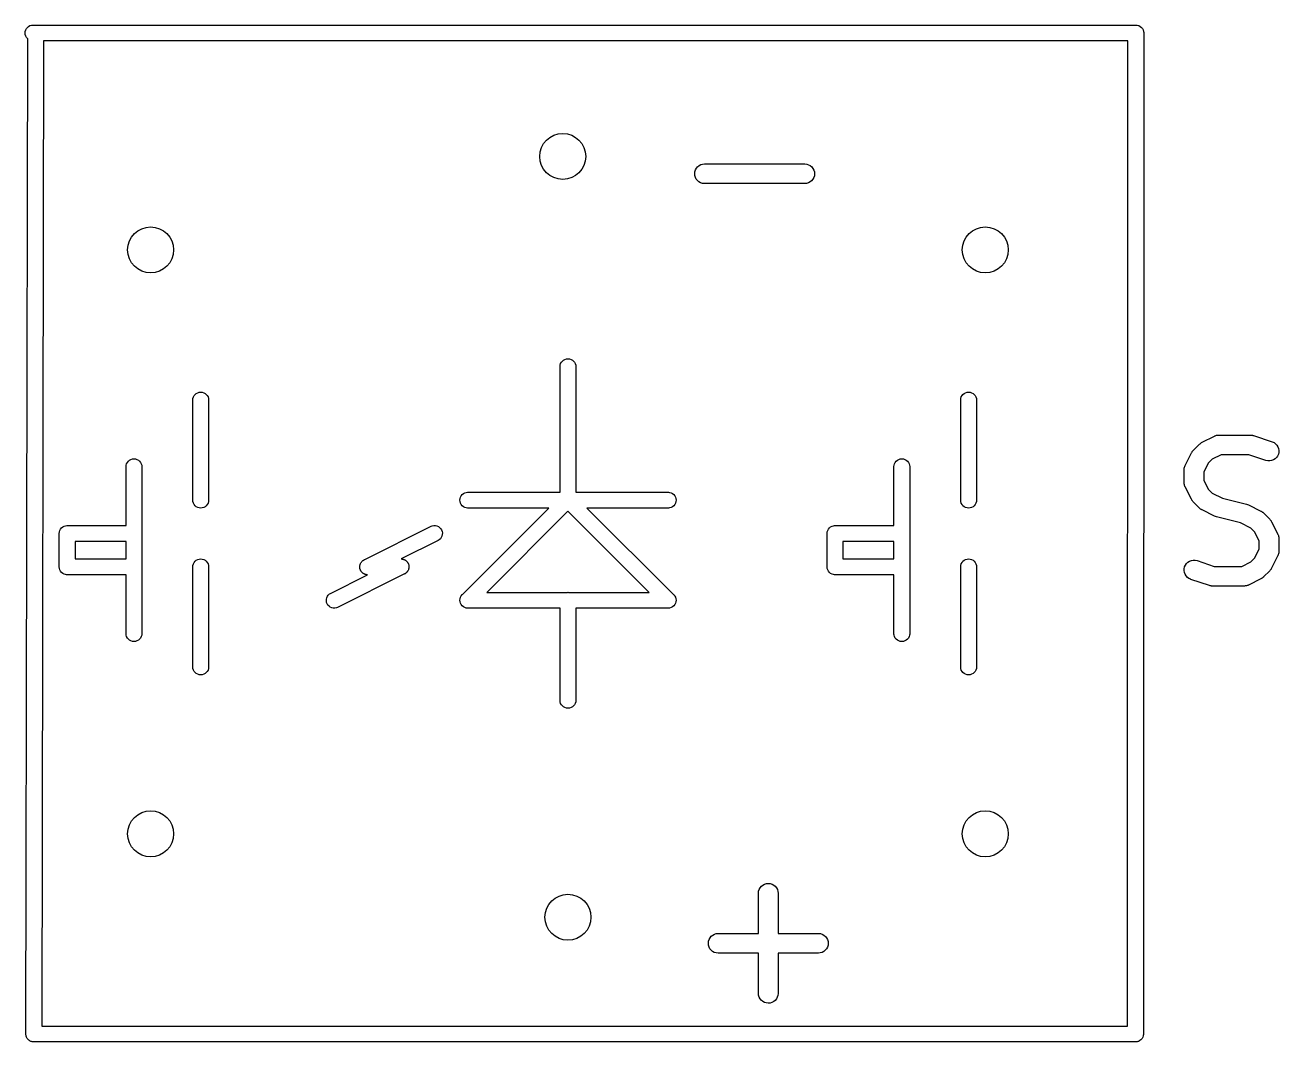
# Model space of a CAD drawing. Extents: x 2.7 to 6.64, y -5.71 to -1.95.
# Drawn here: x 5.9086 to 6.2842, y -2.2574 to -1.9526 of the extents above; entities that cross this region are included whole.
import ezdxf

# ---------------------------------------------------------------- set-up
doc = ezdxf.new("R2010")
doc.units = 0
doc.header["$MEASUREMENT"] = 0
doc.layers.add('BLACK', color=7, linetype='CONTINUOUS')

msp = doc.modelspace()

# ---------------------------------------------------------------- linework, layer by layer
at = {"layer": 'BLACK', "linetype": 'CONTINUOUS'}
for p, q in [((5.9097, -1.95303), (5.91012, -1.95281)), ((5.91012, -1.95281), (5.91056, -1.95267)), ((5.91056, -1.95267), (5.91091, -1.95264)), ((5.91091, -1.95264), (5.9117, -1.95264)), ((5.9117, -1.95264), (5.91182, -1.95263)), ((5.91182, -1.95263), (5.91193, -1.95264)), ((5.91193, -1.95264), (6.24114, -1.95264)), ((6.24114, -1.95264), (6.24118, -1.95264)), ((6.24118, -1.95264), (6.24134, -1.95263)), ((6.24134, -1.95263), (6.2418, -1.95267)), ((6.2418, -1.95267), (6.24225, -1.95281)), ((6.24225, -1.95281), (6.24266, -1.95303)), ((5.90865, -1.955), (5.9087, -1.95454)), ((5.9087, -1.95546), (5.90865, -1.955)), ((5.9087, -1.95454), (5.90883, -1.95409)), ((5.90883, -1.95591), (5.9087, -1.95546)), ((5.90883, -1.95409), (5.90905, -1.95368)), ((5.90905, -1.95632), (5.90883, -1.95591)), ((5.90905, -1.95368), (5.90935, -1.95332)), ((5.90935, -1.95668), (5.90905, -1.95632)), ((5.90935, -1.95332), (5.9097, -1.95303)), ((6.24266, -1.95303), (6.24302, -1.95332)), ((6.24302, -1.95332), (6.24331, -1.95368)), ((6.24331, -1.95368), (6.24353, -1.95409)), ((6.24353, -1.95409), (6.24367, -1.95454)), ((6.2437, -1.95488), (6.24362, -2.25488)), ((6.24367, -1.95454), (6.2437, -1.95488)), ((5.9089, -2.25488), (5.90945, -1.95676)), ((5.90945, -1.95676), (5.90935, -1.95668)), ((5.91417, -1.95736), (5.91363, -2.25264)), ((6.23898, -1.95736), (5.91417, -1.95736)), ((6.2389, -2.25264), (6.23898, -1.95736)), ((6.10921, -1.99716), (6.10927, -1.99659)), ((6.10927, -1.99774), (6.10921, -1.99716)), ((6.10927, -1.99659), (6.10945, -1.99604)), ((6.10943, -1.99829), (6.10927, -1.99774)), ((6.10945, -1.99604), (6.10972, -1.99553)), ((6.10972, -1.99553), (6.11009, -1.99509)), ((6.11009, -1.99509), (6.11053, -1.99472)), ((6.11053, -1.99472), (6.11104, -1.99445)), ((6.11104, -1.99445), (6.11159, -1.99429)), ((6.11159, -1.99429), (6.11217, -1.99423)), ((6.11217, -1.99423), (6.14216, -1.99423)), ((6.14216, -1.99423), (6.1422, -1.99423)), ((6.1422, -1.99423), (6.14278, -1.99429)), ((6.14278, -1.99429), (6.14333, -1.99447)), ((6.14333, -1.99447), (6.14383, -1.99475)), ((6.14383, -1.99475), (6.14427, -1.99512)), ((6.14427, -1.99512), (6.14463, -1.99557)), ((6.14463, -1.99557), (6.1449, -1.99608)), ((6.14506, -1.99778), (6.14489, -1.99833)), ((6.1449, -1.99608), (6.14506, -1.99663)), ((6.14506, -1.99663), (6.14512, -1.9972)), ((6.14512, -1.9972), (6.14506, -1.99778)), ((6.1097, -1.9988), (6.10943, -1.99829)), ((6.11006, -1.99925), (6.1097, -1.9988)), ((6.1105, -1.99962), (6.11006, -1.99925)), ((6.111, -1.9999), (6.1105, -1.99962)), ((6.11155, -2.00007), (6.111, -1.9999)), ((6.11213, -2.00013), (6.11155, -2.00007)), ((6.11217, -2.00013), (6.11213, -2.00013)), ((6.14216, -2.00013), (6.11217, -2.00013)), ((6.14274, -2.00008), (6.14216, -2.00013)), ((6.14329, -1.99991), (6.14274, -2.00008)), ((6.1438, -1.99964), (6.14329, -1.99991)), ((6.14424, -1.99928), (6.1438, -1.99964)), ((6.14461, -1.99883), (6.14424, -1.99928)), ((6.14489, -1.99833), (6.14461, -1.99883)), ((6.06893, -2.05454), (6.06907, -2.05409)), ((6.06907, -2.05409), (6.06929, -2.05368)), ((6.06929, -2.05368), (6.06958, -2.05332)), ((6.06958, -2.05332), (6.06994, -2.05303)), ((6.06994, -2.05303), (6.07035, -2.05281)), ((6.07035, -2.05281), (6.0708, -2.05267)), ((6.0708, -2.05267), (6.07126, -2.05263)), ((6.07126, -2.05263), (6.07172, -2.05267)), ((6.07172, -2.05267), (6.07217, -2.05281)), ((6.07217, -2.05281), (6.07258, -2.05303)), ((6.07258, -2.05303), (6.07294, -2.05332)), ((6.07294, -2.05332), (6.07323, -2.05368)), ((6.07323, -2.05368), (6.07345, -2.05409)), ((6.07345, -2.05409), (6.07359, -2.05454)), ((6.0689, -2.05488), (6.06893, -2.05454)), ((6.0689, -2.09264), (6.0689, -2.05488)), ((6.07359, -2.05454), (6.07362, -2.05488)), ((6.07362, -2.05488), (6.07362, -2.09264)), ((5.9589, -2.06488), (5.95893, -2.06454)), ((5.9589, -2.09512), (5.9589, -2.06488)), ((5.95893, -2.06454), (5.95907, -2.06409)), ((5.95907, -2.06409), (5.95929, -2.06368)), ((5.95929, -2.06368), (5.95958, -2.06332)), ((5.95958, -2.06332), (5.95994, -2.06303)), ((5.95994, -2.06303), (5.96035, -2.06281)), ((5.96035, -2.06281), (5.9608, -2.06267)), ((5.9608, -2.06267), (5.96126, -2.06263)), ((5.96126, -2.06263), (5.96172, -2.06267)), ((5.96172, -2.06267), (5.96217, -2.06281)), ((5.96217, -2.06281), (5.96258, -2.06303)), ((5.96258, -2.06303), (5.96294, -2.06332)), ((5.96294, -2.06332), (5.96323, -2.06368)), ((5.96323, -2.06368), (5.96345, -2.06409)), ((5.96345, -2.06409), (5.96359, -2.06454)), ((5.96359, -2.06454), (5.96362, -2.06488)), ((5.96362, -2.06488), (5.96362, -2.09512)), ((6.1889, -2.06488), (6.18893, -2.06454)), ((6.1889, -2.09512), (6.1889, -2.06488)), ((6.18893, -2.06454), (6.18907, -2.06409)), ((6.18907, -2.06409), (6.18929, -2.06368)), ((6.18929, -2.06368), (6.18958, -2.06332)), ((6.18958, -2.06332), (6.18994, -2.06303)), ((6.18994, -2.06303), (6.19035, -2.06281)), ((6.19035, -2.06281), (6.1908, -2.06267)), ((6.1908, -2.06267), (6.19126, -2.06263)), ((6.19126, -2.06263), (6.19172, -2.06267)), ((6.19172, -2.06267), (6.19217, -2.06281)), ((6.19217, -2.06281), (6.19258, -2.06303)), ((6.19258, -2.06303), (6.19294, -2.06332)), ((6.19294, -2.06332), (6.19323, -2.06368)), ((6.19323, -2.06368), (6.19345, -2.06409)), ((6.19345, -2.06409), (6.19359, -2.06454)), ((6.19359, -2.06454), (6.19362, -2.06488)), ((6.19362, -2.06488), (6.19362, -2.09512)), ((6.26119, -2.07767), (6.26494, -2.0758)), ((6.26494, -2.0758), (6.26497, -2.07578)), ((6.26497, -2.07578), (6.26506, -2.07575)), ((6.26506, -2.07575), (6.26513, -2.07571)), ((6.26513, -2.07571), (6.26533, -2.07565)), ((6.26533, -2.07565), (6.26552, -2.07558)), ((6.26552, -2.07558), (6.2656, -2.07557)), ((6.2656, -2.07557), (6.26568, -2.07554)), ((6.26568, -2.07554), (6.26589, -2.07552)), ((6.26589, -2.07552), (6.26608, -2.07549)), ((6.26608, -2.07549), (6.26617, -2.0755)), ((6.26617, -2.0755), (6.26626, -2.07549)), ((6.26626, -2.07549), (6.27563, -2.07549)), ((6.27563, -2.07549), (6.27567, -2.07549)), ((6.27567, -2.07549), (6.27584, -2.07551)), ((6.27584, -2.07551), (6.276, -2.07551)), ((6.276, -2.07551), (6.27612, -2.07554)), ((6.27612, -2.07554), (6.27625, -2.07555)), ((6.27625, -2.07555), (6.2764, -2.0756)), ((6.2764, -2.0756), (6.27657, -2.07564)), ((6.27657, -2.07564), (6.28219, -2.07751)), ((6.2581, -2.08069), (6.25818, -2.08055)), ((6.25818, -2.08055), (6.25826, -2.08045)), ((6.25826, -2.08045), (6.25832, -2.08035)), ((6.25832, -2.08035), (6.25844, -2.08023)), ((6.25844, -2.08023), (6.25855, -2.0801)), ((6.25855, -2.0801), (6.26042, -2.07823)), ((6.26042, -2.07823), (6.26045, -2.0782)), ((6.26045, -2.0782), (6.26058, -2.07809)), ((6.26058, -2.07809), (6.2607, -2.07798)), ((6.2607, -2.07798), (6.2608, -2.07792)), ((6.2608, -2.07792), (6.2609, -2.07784)), ((6.2609, -2.07784), (6.26105, -2.07776)), ((6.26105, -2.07776), (6.26119, -2.07767)), ((6.28219, -2.07751), (6.28223, -2.07753)), ((6.28223, -2.07753), (6.28275, -2.07777)), ((6.28275, -2.07777), (6.28322, -2.07811)), ((6.28322, -2.07811), (6.28361, -2.07853)), ((6.28361, -2.07853), (6.28391, -2.07902)), ((6.28391, -2.07902), (6.28411, -2.07956)), ((6.28411, -2.07956), (6.2842, -2.08013)), ((6.2842, -2.08013), (6.28418, -2.08071)), ((5.93893, -2.08454), (5.93907, -2.08409)), ((5.93907, -2.08409), (5.93929, -2.08368)), ((5.93929, -2.08368), (5.93958, -2.08332)), ((5.93958, -2.08332), (5.93994, -2.08303)), ((5.93994, -2.08303), (5.94035, -2.08281)), ((5.94035, -2.08281), (5.9408, -2.08267)), ((5.9408, -2.08267), (5.94126, -2.08263)), ((5.94126, -2.08263), (5.94172, -2.08267)), ((5.94172, -2.08267), (5.94217, -2.08281)), ((5.94217, -2.08281), (5.94258, -2.08303)), ((5.94258, -2.08303), (5.94294, -2.08332)), ((5.94294, -2.08332), (5.94323, -2.08368)), ((5.94323, -2.08368), (5.94345, -2.08409)), ((5.94345, -2.08409), (5.94359, -2.08454)), ((6.16893, -2.08454), (6.16907, -2.08409)), ((6.16907, -2.08409), (6.16929, -2.08368)), ((6.16929, -2.08368), (6.16958, -2.08332)), ((6.16958, -2.08332), (6.16994, -2.08303)), ((6.16994, -2.08303), (6.17035, -2.08281)), ((6.17035, -2.08281), (6.1708, -2.08267)), ((6.1708, -2.08267), (6.17126, -2.08263)), ((6.17126, -2.08263), (6.17172, -2.08267)), ((6.17172, -2.08267), (6.17217, -2.08281)), ((6.17217, -2.08281), (6.17258, -2.08303)), ((6.17258, -2.08303), (6.17294, -2.08332)), ((6.17294, -2.08332), (6.17323, -2.08368)), ((6.17323, -2.08368), (6.17345, -2.08409)), ((6.17345, -2.08409), (6.17359, -2.08454)), ((6.25612, -2.08462), (6.25799, -2.08087)), ((6.25799, -2.08087), (6.25801, -2.08083)), ((6.25801, -2.08083), (6.2581, -2.08069)), ((6.26306, -2.08394), (6.26171, -2.08664)), ((6.26426, -2.08274), (6.26306, -2.08394)), ((6.26696, -2.08139), (6.26426, -2.08274)), ((6.27515, -2.08139), (6.26696, -2.08139)), ((6.28032, -2.08312), (6.27515, -2.08139)), ((6.28088, -2.08324), (6.28032, -2.08312)), ((6.28146, -2.08326), (6.28088, -2.08324)), ((6.28203, -2.08316), (6.28146, -2.08326)), ((6.28257, -2.08296), (6.28203, -2.08316)), ((6.28306, -2.08266), (6.28257, -2.08296)), ((6.28348, -2.08226), (6.28306, -2.08266)), ((6.28381, -2.08179), (6.28348, -2.08226)), ((6.28405, -2.08127), (6.28381, -2.08179)), ((6.28418, -2.08071), (6.28405, -2.08127)), ((5.9389, -2.08488), (5.93893, -2.08454)), ((5.9389, -2.10264), (5.9389, -2.08488)), ((5.94359, -2.08454), (5.94362, -2.08488)), ((5.94362, -2.08488), (5.94362, -2.10488)), ((6.1689, -2.08488), (6.16893, -2.08454)), ((6.1689, -2.10264), (6.1689, -2.08488)), ((6.17359, -2.08454), (6.17362, -2.08488)), ((6.17362, -2.08488), (6.17362, -2.10488)), ((6.25581, -2.08572), (6.25585, -2.08553)), ((6.25582, -2.08581), (6.25581, -2.08572)), ((6.25581, -2.0859), (6.25582, -2.08581)), ((6.25581, -2.08594), (6.25581, -2.0859)), ((6.25581, -2.08969), (6.25581, -2.08594)), ((6.25585, -2.08553), (6.25587, -2.08533)), ((6.25587, -2.08533), (6.2559, -2.08524)), ((6.2559, -2.08524), (6.25591, -2.08516)), ((6.25591, -2.08516), (6.25598, -2.08497)), ((6.25598, -2.08497), (6.25604, -2.08478)), ((6.25604, -2.08478), (6.25609, -2.0847)), ((6.25609, -2.0847), (6.25612, -2.08462)), ((6.26171, -2.08664), (6.26171, -2.08899)), ((6.25581, -2.08978), (6.25581, -2.08969)), ((6.25581, -2.08986), (6.25581, -2.08978)), ((6.25584, -2.09006), (6.25581, -2.08986)), ((6.25586, -2.09026), (6.25584, -2.09006)), ((6.25589, -2.09035), (6.25586, -2.09026)), ((6.2559, -2.09043), (6.25589, -2.09035)), ((6.25597, -2.09062), (6.2559, -2.09043)), ((6.25603, -2.09081), (6.25597, -2.09062)), ((6.25607, -2.09089), (6.25603, -2.09081)), ((6.2561, -2.09097), (6.25607, -2.09089)), ((6.25612, -2.09101), (6.2561, -2.09097)), ((6.25799, -2.09476), (6.25612, -2.09101)), ((6.26171, -2.08899), (6.26306, -2.09169)), ((6.26306, -2.09169), (6.26426, -2.09289)), ((5.95893, -2.09546), (5.9589, -2.09512)), ((5.95907, -2.09591), (5.95893, -2.09546)), ((5.96359, -2.09546), (5.96345, -2.09591)), ((5.96362, -2.09512), (5.96359, -2.09546)), ((6.03889, -2.095), (6.03893, -2.09454)), ((6.03893, -2.09546), (6.03889, -2.095)), ((6.03893, -2.09454), (6.03907, -2.09409)), ((6.03907, -2.09591), (6.03893, -2.09546)), ((6.03907, -2.09409), (6.03929, -2.09368)), ((6.03929, -2.09368), (6.03958, -2.09332)), ((6.03958, -2.09332), (6.03994, -2.09303)), ((6.03994, -2.09303), (6.04035, -2.09281)), ((6.04035, -2.09281), (6.0408, -2.09267)), ((6.0408, -2.09267), (6.04114, -2.09264)), ((6.04114, -2.09264), (6.0689, -2.09264)), ((6.07362, -2.09264), (6.10138, -2.09264)), ((6.10138, -2.09264), (6.10172, -2.09267)), ((6.10172, -2.09267), (6.10217, -2.09281)), ((6.10217, -2.09281), (6.10258, -2.09303)), ((6.10258, -2.09303), (6.10294, -2.09332)), ((6.10294, -2.09332), (6.10323, -2.09368)), ((6.10323, -2.09368), (6.10345, -2.09409)), ((6.10345, -2.09409), (6.10359, -2.09454)), ((6.10359, -2.09546), (6.10345, -2.09591)), ((6.10359, -2.09454), (6.10363, -2.095)), ((6.10363, -2.095), (6.10359, -2.09546)), ((6.18893, -2.09546), (6.1889, -2.09512)), ((6.18907, -2.09591), (6.18893, -2.09546)), ((6.19359, -2.09546), (6.19345, -2.09591)), ((6.19362, -2.09512), (6.19359, -2.09546)), ((6.25808, -2.0949), (6.25799, -2.09476)), ((6.25816, -2.09505), (6.25808, -2.0949)), ((6.25823, -2.09514), (6.25816, -2.09505)), ((6.2583, -2.09525), (6.25823, -2.09514)), ((6.25841, -2.09537), (6.2583, -2.09525)), ((6.25852, -2.0955), (6.25841, -2.09537)), ((6.25855, -2.09553), (6.25852, -2.0955)), ((6.26042, -2.0974), (6.25855, -2.09553)), ((6.26426, -2.09289), (6.26729, -2.0944)), ((6.26729, -2.0944), (6.27447, -2.0962)), ((5.95929, -2.09632), (5.95907, -2.09591)), ((5.95958, -2.09668), (5.95929, -2.09632)), ((5.95994, -2.09697), (5.95958, -2.09668)), ((5.96035, -2.09719), (5.95994, -2.09697)), ((5.9608, -2.09733), (5.96035, -2.09719)), ((5.96126, -2.09737), (5.9608, -2.09733)), ((5.96172, -2.09733), (5.96126, -2.09737)), ((5.96217, -2.09719), (5.96172, -2.09733)), ((5.96258, -2.09697), (5.96217, -2.09719)), ((5.96294, -2.09668), (5.96258, -2.09697)), ((5.96323, -2.09632), (5.96294, -2.09668)), ((5.96345, -2.09591), (5.96323, -2.09632)), ((6.03929, -2.09632), (6.03907, -2.09591)), ((6.03958, -2.09668), (6.03929, -2.09632)), ((6.03994, -2.09697), (6.03958, -2.09668)), ((6.03967, -2.12325), (6.06556, -2.09736)), ((6.04035, -2.09719), (6.03994, -2.09697)), ((6.0408, -2.09733), (6.04035, -2.09719)), ((6.04114, -2.09736), (6.0408, -2.09733)), ((6.06556, -2.09736), (6.04114, -2.09736)), ((6.07126, -2.09834), (6.04696, -2.12264)), ((6.09556, -2.12264), (6.07126, -2.09834)), ((6.10138, -2.09736), (6.07696, -2.09736)), ((6.07696, -2.09736), (6.10285, -2.12325)), ((6.10172, -2.09733), (6.10138, -2.09736)), ((6.10217, -2.09719), (6.10172, -2.09733)), ((6.10258, -2.09697), (6.10217, -2.09719)), ((6.10294, -2.09668), (6.10258, -2.09697)), ((6.10323, -2.09632), (6.10294, -2.09668)), ((6.10345, -2.09591), (6.10323, -2.09632)), ((6.18929, -2.09632), (6.18907, -2.09591)), ((6.18958, -2.09668), (6.18929, -2.09632)), ((6.18994, -2.09697), (6.18958, -2.09668)), ((6.19035, -2.09719), (6.18994, -2.09697)), ((6.1908, -2.09733), (6.19035, -2.09719)), ((6.19126, -2.09737), (6.1908, -2.09733)), ((6.19172, -2.09733), (6.19126, -2.09737)), ((6.19217, -2.09719), (6.19172, -2.09733)), ((6.19258, -2.09697), (6.19217, -2.09719)), ((6.19294, -2.09668), (6.19258, -2.09697)), ((6.19323, -2.09632), (6.19294, -2.09668)), ((6.19345, -2.09591), (6.19323, -2.09632)), ((6.26055, -2.09751), (6.26042, -2.0974)), ((6.26067, -2.09762), (6.26055, -2.09751)), ((6.26077, -2.09769), (6.26067, -2.09762)), ((6.26087, -2.09777), (6.26077, -2.09769)), ((6.26101, -2.09785), (6.26087, -2.09777)), ((6.26115, -2.09794), (6.26101, -2.09785)), ((6.26119, -2.09795), (6.26115, -2.09794)), ((6.26494, -2.09983), (6.26119, -2.09795)), ((6.27447, -2.0962), (6.27451, -2.09621)), ((6.27451, -2.09621), (6.27453, -2.09621)), ((6.27453, -2.09621), (6.27454, -2.09622)), ((6.27454, -2.09622), (6.2748, -2.09631)), ((6.2748, -2.09631), (6.27505, -2.09641)), ((6.27505, -2.09641), (6.27506, -2.09642)), ((6.27506, -2.09642), (6.27508, -2.09642)), ((6.27508, -2.09642), (6.27883, -2.0983)), ((6.27883, -2.0983), (6.27886, -2.09831)), ((6.27886, -2.09831), (6.279, -2.09841)), ((6.279, -2.09841), (6.27915, -2.09848)), ((6.27915, -2.09848), (6.27924, -2.09856)), ((6.27924, -2.09856), (6.27935, -2.09863)), ((6.27935, -2.09863), (6.27947, -2.09874)), ((6.27947, -2.09874), (6.27959, -2.09885)), ((6.27959, -2.09885), (6.28147, -2.10072)), ((5.91958, -2.10332), (5.91994, -2.10303)), ((5.91994, -2.10303), (5.92035, -2.10281)), ((5.92035, -2.10281), (5.9208, -2.10267)), ((5.9208, -2.10267), (5.92114, -2.10264)), ((5.92114, -2.10264), (5.92126, -2.10263)), ((5.92114, -2.10264), (5.92114, -2.10264)), ((5.92126, -2.10263), (5.92138, -2.10264)), ((5.92138, -2.10264), (5.9389, -2.10264)), ((6.01038, -2.1128), (6.03031, -2.10284)), ((6.03031, -2.10284), (6.03063, -2.10271)), ((6.03063, -2.10271), (6.03109, -2.10263)), ((6.03109, -2.10263), (6.03156, -2.10265)), ((6.03156, -2.10265), (6.03201, -2.10275)), ((6.03201, -2.10275), (6.03244, -2.10294)), ((6.03244, -2.10294), (6.03282, -2.10321)), ((6.14958, -2.10332), (6.14994, -2.10303)), ((6.14994, -2.10303), (6.15035, -2.10281)), ((6.15035, -2.10281), (6.1508, -2.10267)), ((6.1508, -2.10267), (6.15114, -2.10264)), ((6.15114, -2.10264), (6.15126, -2.10263)), ((6.15114, -2.10264), (6.15114, -2.10264)), ((6.15126, -2.10263), (6.15138, -2.10264)), ((6.15138, -2.10264), (6.1689, -2.10264)), ((6.26495, -2.09983), (6.26494, -2.09983)), ((6.26496, -2.09984), (6.26495, -2.09983)), ((6.26522, -2.09994), (6.26496, -2.09984)), ((6.26548, -2.10004), (6.26522, -2.09994)), ((6.26549, -2.10004), (6.26548, -2.10004)), ((6.2655, -2.10004), (6.26549, -2.10004)), ((6.26554, -2.10005), (6.2655, -2.10004)), ((6.27273, -2.10185), (6.26554, -2.10005)), ((6.27576, -2.10336), (6.27273, -2.10185)), ((6.28147, -2.10072), (6.2815, -2.10075)), ((6.2815, -2.10075), (6.2816, -2.10088)), ((6.2816, -2.10088), (6.28172, -2.101)), ((6.28172, -2.101), (6.28178, -2.10111)), ((6.28178, -2.10111), (6.28186, -2.1012)), ((6.28186, -2.1012), (6.28193, -2.10135)), ((6.28193, -2.10135), (6.28202, -2.10149)), ((6.28202, -2.10149), (6.2839, -2.10524)), ((5.91889, -2.105), (5.91893, -2.10454)), ((5.9189, -2.10512), (5.91889, -2.105)), ((5.9189, -2.11488), (5.9189, -2.10512)), ((5.91893, -2.10454), (5.91907, -2.10409)), ((5.91907, -2.10409), (5.91929, -2.10368)), ((5.91929, -2.10368), (5.91958, -2.10332)), ((5.94362, -2.10488), (5.94363, -2.105)), ((5.94363, -2.105), (5.94362, -2.10512)), ((5.94362, -2.10512), (5.94362, -2.11488)), ((6.03272, -2.10688), (6.03242, -2.10706)), ((6.03305, -2.10656), (6.03272, -2.10688)), ((6.03282, -2.10321), (6.03313, -2.10354)), ((6.03332, -2.10618), (6.03305, -2.10656)), ((6.03313, -2.10354), (6.03338, -2.10394)), ((6.03351, -2.10575), (6.03332, -2.10618)), ((6.03338, -2.10394), (6.03355, -2.10437)), ((6.03361, -2.1053), (6.03351, -2.10575)), ((6.03355, -2.10437), (6.03363, -2.10483)), ((6.03363, -2.10483), (6.03361, -2.1053)), ((6.14889, -2.105), (6.14893, -2.10454)), ((6.1489, -2.10512), (6.14889, -2.105)), ((6.1489, -2.11488), (6.1489, -2.10512)), ((6.14893, -2.10454), (6.14907, -2.10409)), ((6.14907, -2.10409), (6.14929, -2.10368)), ((6.14929, -2.10368), (6.14958, -2.10332)), ((6.17362, -2.10488), (6.17363, -2.105)), ((6.17363, -2.105), (6.17362, -2.10512)), ((6.17362, -2.10512), (6.17362, -2.11488)), ((6.27695, -2.10456), (6.27576, -2.10336)), ((6.2783, -2.10726), (6.27695, -2.10456)), ((6.2839, -2.10524), (6.28392, -2.10528)), ((6.28392, -2.10528), (6.28395, -2.10536)), ((6.28395, -2.10536), (6.28399, -2.10544)), ((6.28399, -2.10544), (6.28404, -2.10563)), ((6.28404, -2.10563), (6.28411, -2.10582)), ((6.28411, -2.10582), (6.28413, -2.1059)), ((6.28413, -2.1059), (6.28415, -2.10599)), ((6.28415, -2.10599), (6.28417, -2.10619)), ((6.28417, -2.10619), (6.2842, -2.10639)), ((6.2842, -2.10639), (6.2842, -2.10648)), ((6.2842, -2.10648), (6.28421, -2.10656)), ((6.28421, -2.10656), (6.28421, -2.11031)), ((5.92362, -2.10736), (5.92362, -2.11264)), ((5.9389, -2.10736), (5.92362, -2.10736)), ((5.9389, -2.11264), (5.9389, -2.10736)), ((6.03242, -2.10706), (6.02127, -2.11264)), ((6.15362, -2.10736), (6.15362, -2.11264)), ((6.1689, -2.10736), (6.15362, -2.10736)), ((6.1689, -2.11264), (6.1689, -2.10736)), ((6.27695, -2.11231), (6.2783, -2.10961)), ((6.2783, -2.10961), (6.2783, -2.10726)), ((6.2842, -2.11053), (6.28417, -2.11072)), ((6.28421, -2.11035), (6.2842, -2.11044)), ((6.2842, -2.11044), (6.2842, -2.11053)), ((6.28421, -2.11031), (6.28421, -2.11035)), ((5.92362, -2.11264), (5.9389, -2.11264)), ((5.95893, -2.11454), (5.95907, -2.11409)), ((5.95907, -2.11409), (5.95929, -2.11368)), ((5.95929, -2.11368), (5.95958, -2.11332)), ((5.95958, -2.11332), (5.95994, -2.11303)), ((5.95994, -2.11303), (5.96035, -2.11281)), ((5.96035, -2.11281), (5.9608, -2.11267)), ((5.9608, -2.11267), (5.96126, -2.11263)), ((5.96126, -2.11263), (5.96172, -2.11267)), ((5.96172, -2.11267), (5.96217, -2.11281)), ((5.96217, -2.11281), (5.96258, -2.11303)), ((5.96258, -2.11303), (5.96294, -2.11332)), ((5.96294, -2.11332), (5.96323, -2.11368)), ((5.96323, -2.11368), (5.96345, -2.11409)), ((5.96345, -2.11409), (5.96359, -2.11454)), ((6.00893, -2.11454), (6.00898, -2.11439)), ((6.00898, -2.11439), (6.00901, -2.11425)), ((6.00901, -2.11425), (6.00904, -2.11417)), ((6.00904, -2.11417), (6.00907, -2.11409)), ((6.00907, -2.11409), (6.00914, -2.11396)), ((6.00914, -2.11396), (6.0092, -2.11382)), ((6.0092, -2.11382), (6.00925, -2.11376)), ((6.00925, -2.11376), (6.00929, -2.11368)), ((6.00929, -2.11368), (6.00938, -2.11357)), ((6.00938, -2.11357), (6.00947, -2.11344)), ((6.00947, -2.11344), (6.00953, -2.11339)), ((6.00953, -2.11339), (6.00958, -2.11332)), ((6.00958, -2.11332), (6.0097, -2.11323)), ((6.0097, -2.11323), (6.0098, -2.11312)), ((6.0098, -2.11312), (6.00988, -2.11308)), ((6.00988, -2.11308), (6.00994, -2.11303)), ((6.00994, -2.11303), (6.01007, -2.11296)), ((6.01007, -2.11296), (6.0101, -2.11294)), ((6.0101, -2.11294), (6.01017, -2.1129)), ((6.01017, -2.1129), (6.01035, -2.11281)), ((6.01035, -2.11281), (6.01038, -2.1128)), ((6.02127, -2.11264), (6.02129, -2.11264)), ((6.02129, -2.11264), (6.02138, -2.11264)), ((6.02138, -2.11264), (6.02141, -2.11264)), ((6.02141, -2.11264), (6.02156, -2.11265)), ((6.02156, -2.11265), (6.02164, -2.11266)), ((6.02164, -2.11266), (6.02172, -2.11267)), ((6.02172, -2.11267), (6.02187, -2.11272)), ((6.02187, -2.11272), (6.02201, -2.11275)), ((6.02201, -2.11275), (6.02209, -2.11278)), ((6.02209, -2.11278), (6.02217, -2.11281)), ((6.02217, -2.11281), (6.0223, -2.11288)), ((6.0223, -2.11288), (6.02244, -2.11294)), ((6.02244, -2.11294), (6.0225, -2.11299)), ((6.0225, -2.11299), (6.02258, -2.11303)), ((6.02258, -2.11303), (6.02269, -2.11312)), ((6.02269, -2.11312), (6.02282, -2.11321)), ((6.02282, -2.11321), (6.02287, -2.11327)), ((6.02287, -2.11327), (6.02294, -2.11332)), ((6.02294, -2.11332), (6.02303, -2.11344)), ((6.02303, -2.11344), (6.02313, -2.11354)), ((6.02313, -2.11354), (6.02318, -2.11362)), ((6.02318, -2.11362), (6.02323, -2.11368)), ((6.02323, -2.11368), (6.0233, -2.11381)), ((6.0233, -2.11381), (6.02338, -2.11394)), ((6.02338, -2.11394), (6.02341, -2.11402)), ((6.02341, -2.11402), (6.02345, -2.11409)), ((6.02345, -2.11409), (6.0235, -2.11423)), ((6.0235, -2.11423), (6.02355, -2.11437)), ((6.02355, -2.11437), (6.02356, -2.11446)), ((6.15362, -2.11264), (6.1689, -2.11264)), ((6.18893, -2.11454), (6.18907, -2.11409)), ((6.18907, -2.11409), (6.18929, -2.11368)), ((6.18929, -2.11368), (6.18958, -2.11332)), ((6.18958, -2.11332), (6.18994, -2.11303)), ((6.18994, -2.11303), (6.19035, -2.11281)), ((6.19035, -2.11281), (6.1908, -2.11267)), ((6.1908, -2.11267), (6.19126, -2.11263)), ((6.19126, -2.11263), (6.19172, -2.11267)), ((6.19172, -2.11267), (6.19217, -2.11281)), ((6.19217, -2.11281), (6.19258, -2.11303)), ((6.19258, -2.11303), (6.19294, -2.11332)), ((6.19294, -2.11332), (6.19323, -2.11368)), ((6.19323, -2.11368), (6.19345, -2.11409)), ((6.19345, -2.11409), (6.19359, -2.11454)), ((6.2562, -2.11446), (6.25654, -2.11399)), ((6.25654, -2.11399), (6.25696, -2.11359)), ((6.25696, -2.11359), (6.25745, -2.11329)), ((6.25745, -2.11329), (6.25799, -2.11309)), ((6.25799, -2.11309), (6.25855, -2.11299)), ((6.25855, -2.11299), (6.25913, -2.11301)), ((6.25913, -2.11301), (6.25969, -2.11313)), ((6.25969, -2.11313), (6.26486, -2.11486)), ((6.27306, -2.11486), (6.27576, -2.11351)), ((6.27576, -2.11351), (6.27695, -2.11231)), ((6.2839, -2.11163), (6.28202, -2.11538)), ((6.28393, -2.11155), (6.2839, -2.11163)), ((6.28397, -2.11147), (6.28393, -2.11155)), ((6.28403, -2.11128), (6.28397, -2.11147)), ((6.2841, -2.11109), (6.28403, -2.11128)), ((6.28412, -2.11101), (6.2841, -2.11109)), ((6.28414, -2.11093), (6.28412, -2.11101)), ((6.28417, -2.11072), (6.28414, -2.11093)), ((5.91889, -2.115), (5.9189, -2.11488)), ((5.91893, -2.11546), (5.91889, -2.115)), ((5.91907, -2.11591), (5.91893, -2.11546)), ((5.91929, -2.11632), (5.91907, -2.11591)), ((5.91958, -2.11668), (5.91929, -2.11632)), ((5.91994, -2.11697), (5.91958, -2.11668)), ((5.92035, -2.11719), (5.91994, -2.11697)), ((5.9208, -2.11733), (5.92035, -2.11719)), ((5.92107, -2.11735), (5.9208, -2.11733)), ((5.92126, -2.11737), (5.92107, -2.11735)), ((5.92138, -2.11736), (5.92126, -2.11737)), ((5.9389, -2.11736), (5.92138, -2.11736)), ((5.9389, -2.13512), (5.9389, -2.11736)), ((5.94362, -2.11488), (5.94363, -2.115)), ((5.94363, -2.115), (5.94362, -2.11512)), ((5.94362, -2.11512), (5.94362, -2.13512)), ((5.9589, -2.11488), (5.95893, -2.11454)), ((5.9589, -2.14512), (5.9589, -2.11488)), ((5.96359, -2.11454), (5.96362, -2.11488)), ((5.96362, -2.11488), (5.96362, -2.14512)), ((6.0001, -2.12294), (6.01125, -2.11736)), ((6.02214, -2.1172), (6.00221, -2.12716)), ((6.00889, -2.115), (6.0089, -2.11485)), ((6.00889, -2.11508), (6.00889, -2.115)), ((6.00889, -2.11517), (6.00889, -2.11508)), ((6.00892, -2.11531), (6.00889, -2.11517)), ((6.0089, -2.1147), (6.00892, -2.11462)), ((6.0089, -2.11485), (6.0089, -2.1147)), ((6.00892, -2.11462), (6.00893, -2.11454)), ((6.00893, -2.11546), (6.00892, -2.11531)), ((6.00896, -2.11554), (6.00893, -2.11546)), ((6.00897, -2.11563), (6.00896, -2.11554)), ((6.00902, -2.11577), (6.00897, -2.11563)), ((6.00907, -2.11591), (6.00902, -2.11577)), ((6.00911, -2.11598), (6.00907, -2.11591)), ((6.00914, -2.11606), (6.00911, -2.11598)), ((6.00922, -2.11619), (6.00914, -2.11606)), ((6.00929, -2.11632), (6.00922, -2.11619)), ((6.00934, -2.11638), (6.00929, -2.11632)), ((6.00938, -2.11646), (6.00934, -2.11638)), ((6.00949, -2.11656), (6.00938, -2.11646)), ((6.00958, -2.11668), (6.00949, -2.11656)), ((6.00965, -2.11673), (6.00958, -2.11668)), ((6.0097, -2.11679), (6.00965, -2.11673)), ((6.00983, -2.11688), (6.0097, -2.11679)), ((6.00994, -2.11697), (6.00983, -2.11688)), ((6.01002, -2.11701), (6.00994, -2.11697)), ((6.01008, -2.11706), (6.01002, -2.11701)), ((6.01022, -2.11712), (6.01008, -2.11706)), ((6.01035, -2.11719), (6.01022, -2.11712)), ((6.01043, -2.11722), (6.01035, -2.11719)), ((6.01051, -2.11725), (6.01043, -2.11722)), ((6.01065, -2.11728), (6.01051, -2.11725)), ((6.0108, -2.11733), (6.01065, -2.11728)), ((6.01088, -2.11734), (6.0108, -2.11733)), ((6.01096, -2.11735), (6.01088, -2.11734)), ((6.01111, -2.11736), (6.01096, -2.11735)), ((6.01114, -2.11736), (6.01111, -2.11736)), ((6.01123, -2.11736), (6.01114, -2.11736)), ((6.01125, -2.11736), (6.01123, -2.11736)), ((6.02217, -2.11719), (6.02214, -2.1172)), ((6.02234, -2.1171), (6.02217, -2.11719)), ((6.02242, -2.11706), (6.02234, -2.1171)), ((6.02245, -2.11704), (6.02242, -2.11706)), ((6.02258, -2.11697), (6.02245, -2.11704)), ((6.02264, -2.11692), (6.02258, -2.11697)), ((6.02272, -2.11688), (6.02264, -2.11692)), ((6.02282, -2.11677), (6.02272, -2.11688)), ((6.02294, -2.11668), (6.02282, -2.11677)), ((6.02299, -2.11661), (6.02294, -2.11668)), ((6.02305, -2.11656), (6.02299, -2.11661)), ((6.02314, -2.11643), (6.02305, -2.11656)), ((6.02323, -2.11632), (6.02314, -2.11643)), ((6.02327, -2.11624), (6.02323, -2.11632)), ((6.02332, -2.11618), (6.02327, -2.11624)), ((6.02338, -2.11604), (6.02332, -2.11618)), ((6.02345, -2.11591), (6.02338, -2.11604)), ((6.02348, -2.11583), (6.02345, -2.11591)), ((6.02351, -2.11575), (6.02348, -2.11583)), ((6.02354, -2.11561), (6.02351, -2.11575)), ((6.02359, -2.11546), (6.02354, -2.11561)), ((6.02356, -2.11446), (6.02359, -2.11454)), ((6.02359, -2.11454), (6.0236, -2.11469)), ((6.0236, -2.11538), (6.02359, -2.11546)), ((6.0236, -2.11469), (6.02363, -2.11483)), ((6.02361, -2.1153), (6.0236, -2.11538)), ((6.02362, -2.11515), (6.02361, -2.1153)), ((6.02363, -2.115), (6.02362, -2.11515)), ((6.02363, -2.11483), (6.02363, -2.11492)), ((6.02363, -2.11492), (6.02363, -2.115)), ((6.14889, -2.115), (6.1489, -2.11488)), ((6.14893, -2.11546), (6.14889, -2.115)), ((6.14907, -2.11591), (6.14893, -2.11546)), ((6.14929, -2.11632), (6.14907, -2.11591)), ((6.14958, -2.11668), (6.14929, -2.11632)), ((6.14994, -2.11697), (6.14958, -2.11668)), ((6.15035, -2.11719), (6.14994, -2.11697)), ((6.1508, -2.11733), (6.15035, -2.11719)), ((6.15107, -2.11735), (6.1508, -2.11733)), ((6.15126, -2.11737), (6.15107, -2.11735)), ((6.15138, -2.11736), (6.15126, -2.11737)), ((6.1689, -2.11736), (6.15138, -2.11736)), ((6.1689, -2.13512), (6.1689, -2.11736)), ((6.17362, -2.11488), (6.17363, -2.115)), ((6.17363, -2.115), (6.17362, -2.11512)), ((6.17362, -2.11512), (6.17362, -2.13512)), ((6.1889, -2.11488), (6.18893, -2.11454)), ((6.1889, -2.14512), (6.1889, -2.11488)), ((6.19359, -2.11454), (6.19362, -2.11488)), ((6.19362, -2.11488), (6.19362, -2.14512)), ((6.25581, -2.11612), (6.25583, -2.11554)), ((6.2559, -2.11669), (6.25581, -2.11612)), ((6.25583, -2.11554), (6.25596, -2.11498)), ((6.2561, -2.11723), (6.2559, -2.11669)), ((6.25596, -2.11498), (6.2562, -2.11446)), ((6.25641, -2.11772), (6.2561, -2.11723)), ((6.2568, -2.11814), (6.25641, -2.11772)), ((6.25726, -2.11848), (6.2568, -2.11814)), ((6.26486, -2.11486), (6.27306, -2.11486)), ((6.27957, -2.11805), (6.27944, -2.11816)), ((6.27959, -2.11802), (6.27957, -2.11805)), ((6.28147, -2.11615), (6.27959, -2.11802)), ((6.28157, -2.11602), (6.28147, -2.11615)), ((6.28169, -2.1159), (6.28157, -2.11602)), ((6.28176, -2.1158), (6.28169, -2.1159)), ((6.28184, -2.1157), (6.28176, -2.1158)), ((6.28191, -2.11556), (6.28184, -2.1157)), ((6.282, -2.11542), (6.28191, -2.11556)), ((6.28202, -2.11538), (6.282, -2.11542)), ((6.25779, -2.11872), (6.25726, -2.11848)), ((6.25783, -2.11874), (6.25779, -2.11872)), ((6.26345, -2.12061), (6.25783, -2.11874)), ((6.26361, -2.12065), (6.26345, -2.12061)), ((6.26377, -2.1207), (6.26361, -2.12065)), ((6.26389, -2.12071), (6.26377, -2.1207)), ((6.26401, -2.12074), (6.26389, -2.12071)), ((6.26418, -2.12074), (6.26401, -2.12074)), ((6.26434, -2.12076), (6.26418, -2.12074)), ((6.26438, -2.12076), (6.26434, -2.12076)), ((6.27376, -2.12076), (6.26438, -2.12076)), ((6.27384, -2.12075), (6.27376, -2.12076)), ((6.27393, -2.12076), (6.27384, -2.12075)), ((6.27413, -2.12073), (6.27393, -2.12076)), ((6.27433, -2.12071), (6.27413, -2.12073)), ((6.27441, -2.12068), (6.27433, -2.12071)), ((6.2745, -2.12067), (6.27441, -2.12068)), ((6.27469, -2.1206), (6.2745, -2.12067)), ((6.27488, -2.12054), (6.27469, -2.1206)), ((6.27496, -2.1205), (6.27488, -2.12054)), ((6.27504, -2.12047), (6.27496, -2.1205)), ((6.27508, -2.12045), (6.27504, -2.12047)), ((6.27883, -2.11858), (6.27508, -2.12045)), ((6.27897, -2.11849), (6.27883, -2.11858)), ((6.27911, -2.11841), (6.27897, -2.11849)), ((6.27921, -2.11834), (6.27911, -2.11841)), ((6.27931, -2.11827), (6.27921, -2.11834)), ((6.27944, -2.11816), (6.27931, -2.11827)), ((5.99889, -2.12517), (5.9989, -2.1247)), ((5.99897, -2.12563), (5.99889, -2.12517)), ((5.9989, -2.1247), (5.99901, -2.12425)), ((5.99914, -2.12606), (5.99897, -2.12563)), ((5.99901, -2.12425), (5.9992, -2.12382)), ((5.9992, -2.12382), (5.99947, -2.12344)), ((5.99947, -2.12344), (5.9998, -2.12312)), ((5.9998, -2.12312), (6.0001, -2.12294)), ((6.03889, -2.125), (6.03893, -2.12454)), ((6.03893, -2.12546), (6.03889, -2.125)), ((6.03893, -2.12454), (6.03907, -2.12409)), ((6.03907, -2.12591), (6.03893, -2.12546)), ((6.03907, -2.12409), (6.03929, -2.12368)), ((6.03929, -2.12368), (6.03958, -2.12332)), ((6.03958, -2.12332), (6.03967, -2.12325)), ((6.04696, -2.12264), (6.07114, -2.12264)), ((6.07114, -2.12264), (6.07126, -2.12263)), ((6.07126, -2.12263), (6.07138, -2.12264)), ((6.07138, -2.12264), (6.09556, -2.12264)), ((6.10285, -2.12325), (6.10294, -2.12332)), ((6.10294, -2.12332), (6.10301, -2.12341)), ((6.10301, -2.12341), (6.10301, -2.12341)), ((6.10301, -2.12341), (6.10323, -2.12368)), ((6.10323, -2.12368), (6.10331, -2.12382)), ((6.10331, -2.12382), (6.10345, -2.12409)), ((6.10345, -2.12409), (6.10359, -2.12454)), ((6.10359, -2.12546), (6.10345, -2.12591)), ((6.10359, -2.12454), (6.10363, -2.125)), ((6.10363, -2.125), (6.10359, -2.12546)), ((5.99938, -2.12646), (5.99914, -2.12606)), ((5.9997, -2.12679), (5.99938, -2.12646)), ((6.00008, -2.12706), (5.9997, -2.12679)), ((6.00051, -2.12725), (6.00008, -2.12706)), ((6.00096, -2.12735), (6.00051, -2.12725)), ((6.00143, -2.12737), (6.00096, -2.12735)), ((6.00189, -2.12729), (6.00143, -2.12737)), ((6.00221, -2.12716), (6.00189, -2.12729)), ((6.03929, -2.12632), (6.03907, -2.12591)), ((6.03958, -2.12668), (6.03929, -2.12632)), ((6.03994, -2.12697), (6.03958, -2.12668)), ((6.04035, -2.12719), (6.03994, -2.12697)), ((6.0408, -2.12733), (6.04035, -2.12719)), ((6.04114, -2.12736), (6.0408, -2.12733)), ((6.04126, -2.12737), (6.04114, -2.12736)), ((6.04114, -2.12736), (6.04114, -2.12736)), ((6.04138, -2.12736), (6.04126, -2.12737)), ((6.0689, -2.12736), (6.04138, -2.12736)), ((6.0689, -2.15512), (6.0689, -2.12736)), ((6.10114, -2.12736), (6.07362, -2.12736)), ((6.07362, -2.12736), (6.07362, -2.15512)), ((6.10126, -2.12737), (6.10114, -2.12736)), ((6.10138, -2.12736), (6.10126, -2.12737)), ((6.10172, -2.12733), (6.10138, -2.12736)), ((6.10138, -2.12736), (6.10138, -2.12736)), ((6.10217, -2.12719), (6.10172, -2.12733)), ((6.10258, -2.12697), (6.10217, -2.12719)), ((6.10294, -2.12668), (6.10258, -2.12697)), ((6.10323, -2.12632), (6.10294, -2.12668)), ((6.10345, -2.12591), (6.10323, -2.12632)), ((5.93893, -2.13546), (5.9389, -2.13512)), ((5.93907, -2.13591), (5.93893, -2.13546)), ((5.93929, -2.13632), (5.93907, -2.13591)), ((5.93958, -2.13668), (5.93929, -2.13632)), ((5.93994, -2.13697), (5.93958, -2.13668)), ((5.94294, -2.13668), (5.94258, -2.13697)), ((5.94323, -2.13632), (5.94294, -2.13668)), ((5.94345, -2.13591), (5.94323, -2.13632)), ((5.94359, -2.13546), (5.94345, -2.13591)), ((5.94362, -2.13512), (5.94359, -2.13546)), ((6.16893, -2.13546), (6.1689, -2.13512)), ((6.16907, -2.13591), (6.16893, -2.13546)), ((6.16929, -2.13632), (6.16907, -2.13591)), ((6.16958, -2.13668), (6.16929, -2.13632)), ((6.16994, -2.13697), (6.16958, -2.13668)), ((6.17294, -2.13668), (6.17258, -2.13697)), ((6.17323, -2.13632), (6.17294, -2.13668)), ((6.17345, -2.13591), (6.17323, -2.13632)), ((6.17359, -2.13546), (6.17345, -2.13591)), ((6.17362, -2.13512), (6.17359, -2.13546)), ((5.94035, -2.13719), (5.93994, -2.13697)), ((5.9408, -2.13733), (5.94035, -2.13719)), ((5.94126, -2.13737), (5.9408, -2.13733)), ((5.94172, -2.13733), (5.94126, -2.13737)), ((5.94217, -2.13719), (5.94172, -2.13733)), ((5.94258, -2.13697), (5.94217, -2.13719)), ((6.17035, -2.13719), (6.16994, -2.13697)), ((6.1708, -2.13733), (6.17035, -2.13719)), ((6.17126, -2.13737), (6.1708, -2.13733)), ((6.17172, -2.13733), (6.17126, -2.13737)), ((6.17217, -2.13719), (6.17172, -2.13733)), ((6.17258, -2.13697), (6.17217, -2.13719)), ((5.95893, -2.14546), (5.9589, -2.14512)), ((5.95907, -2.14591), (5.95893, -2.14546)), ((5.95929, -2.14632), (5.95907, -2.14591)), ((5.95958, -2.14668), (5.95929, -2.14632)), ((5.95994, -2.14697), (5.95958, -2.14668)), ((5.96035, -2.14719), (5.95994, -2.14697)), ((5.9608, -2.14733), (5.96035, -2.14719)), ((5.96126, -2.14737), (5.9608, -2.14733)), ((5.96172, -2.14733), (5.96126, -2.14737)), ((5.96217, -2.14719), (5.96172, -2.14733)), ((5.96258, -2.14697), (5.96217, -2.14719)), ((5.96294, -2.14668), (5.96258, -2.14697)), ((5.96323, -2.14632), (5.96294, -2.14668)), ((5.96345, -2.14591), (5.96323, -2.14632)), ((5.96359, -2.14546), (5.96345, -2.14591)), ((5.96362, -2.14512), (5.96359, -2.14546)), ((6.18893, -2.14546), (6.1889, -2.14512)), ((6.18907, -2.14591), (6.18893, -2.14546)), ((6.18929, -2.14632), (6.18907, -2.14591)), ((6.18958, -2.14668), (6.18929, -2.14632)), ((6.18994, -2.14697), (6.18958, -2.14668)), ((6.19035, -2.14719), (6.18994, -2.14697)), ((6.1908, -2.14733), (6.19035, -2.14719)), ((6.19126, -2.14737), (6.1908, -2.14733)), ((6.19172, -2.14733), (6.19126, -2.14737)), ((6.19217, -2.14719), (6.19172, -2.14733)), ((6.19258, -2.14697), (6.19217, -2.14719)), ((6.19294, -2.14668), (6.19258, -2.14697)), ((6.19323, -2.14632), (6.19294, -2.14668)), ((6.19345, -2.14591), (6.19323, -2.14632)), ((6.19359, -2.14546), (6.19345, -2.14591)), ((6.19362, -2.14512), (6.19359, -2.14546)), ((6.06893, -2.15546), (6.0689, -2.15512)), ((6.06907, -2.15591), (6.06893, -2.15546)), ((6.07359, -2.15546), (6.07345, -2.15591)), ((6.07362, -2.15512), (6.07359, -2.15546)), ((6.06929, -2.15632), (6.06907, -2.15591)), ((6.06958, -2.15668), (6.06929, -2.15632)), ((6.06994, -2.15697), (6.06958, -2.15668)), ((6.07035, -2.15719), (6.06994, -2.15697)), ((6.0708, -2.15733), (6.07035, -2.15719)), ((6.07126, -2.15737), (6.0708, -2.15733)), ((6.07172, -2.15733), (6.07126, -2.15737)), ((6.07217, -2.15719), (6.07172, -2.15733)), ((6.07258, -2.15697), (6.07217, -2.15719)), ((6.07294, -2.15668), (6.07258, -2.15697)), ((6.07323, -2.15632), (6.07294, -2.15668)), ((6.07345, -2.15591), (6.07323, -2.15632)), ((6.12837, -2.2122), (6.12855, -2.21165)), ((6.12855, -2.21165), (6.12882, -2.21115)), ((6.12882, -2.21115), (6.12919, -2.2107)), ((6.12919, -2.2107), (6.12964, -2.21034)), ((6.12964, -2.21034), (6.13015, -2.21008)), ((6.13015, -2.21008), (6.13071, -2.20991)), ((6.13071, -2.20991), (6.13128, -2.20986)), ((6.13128, -2.20986), (6.13185, -2.20992)), ((6.13185, -2.20992), (6.1324, -2.21009)), ((6.1324, -2.21009), (6.13291, -2.21037)), ((6.13291, -2.21037), (6.13336, -2.21073)), ((6.13336, -2.21073), (6.13372, -2.21118)), ((6.13372, -2.21118), (6.13399, -2.21169)), ((6.13399, -2.21169), (6.13416, -2.21224)), ((6.12831, -2.21277), (6.12837, -2.2122)), ((6.12831, -2.21281), (6.12831, -2.21277)), ((6.12831, -2.22486), (6.12831, -2.21281)), ((6.13416, -2.21224), (6.13421, -2.21281)), ((6.13421, -2.21281), (6.13421, -2.22486)), ((6.11337, -2.22722), (6.11354, -2.22667)), ((6.11354, -2.22667), (6.11381, -2.22616)), ((6.11381, -2.22616), (6.11418, -2.22572)), ((6.11418, -2.22572), (6.11463, -2.22535)), ((6.11463, -2.22535), (6.11514, -2.22508)), ((6.11514, -2.22508), (6.11569, -2.22492)), ((6.11569, -2.22492), (6.11626, -2.22486)), ((6.11626, -2.22486), (6.12831, -2.22486)), ((6.13421, -2.22486), (6.14626, -2.22486)), ((6.14626, -2.22486), (6.1463, -2.22486)), ((6.1463, -2.22486), (6.14687, -2.22492)), ((6.14687, -2.22492), (6.14742, -2.2251)), ((6.14742, -2.2251), (6.14793, -2.22538)), ((6.14793, -2.22538), (6.14837, -2.22575)), ((6.14837, -2.22575), (6.14873, -2.2262)), ((6.14873, -2.2262), (6.149, -2.22671)), ((6.149, -2.22671), (6.14916, -2.22726)), ((6.11331, -2.22779), (6.11337, -2.22722)), ((6.11336, -2.22837), (6.11331, -2.22779)), ((6.11352, -2.22892), (6.11336, -2.22837)), ((6.11379, -2.22943), (6.11352, -2.22892)), ((6.11415, -2.22988), (6.11379, -2.22943)), ((6.11459, -2.23025), (6.11415, -2.22988)), ((6.1151, -2.23053), (6.11459, -2.23025)), ((6.11565, -2.2307), (6.1151, -2.23053)), ((6.11622, -2.23076), (6.11565, -2.2307)), ((6.11626, -2.23076), (6.11622, -2.23076)), ((6.12831, -2.23076), (6.11626, -2.23076)), ((6.12831, -2.24281), (6.12831, -2.23076)), ((6.14626, -2.23076), (6.13421, -2.23076)), ((6.13421, -2.23076), (6.13421, -2.24281)), ((6.14683, -2.23071), (6.14626, -2.23076)), ((6.14738, -2.23054), (6.14683, -2.23071)), ((6.14789, -2.23027), (6.14738, -2.23054)), ((6.14834, -2.22991), (6.14789, -2.23027)), ((6.14871, -2.22946), (6.14834, -2.22991)), ((6.14898, -2.22896), (6.14871, -2.22946)), ((6.14915, -2.22841), (6.14898, -2.22896)), ((6.14921, -2.22783), (6.14915, -2.22841)), ((6.14916, -2.22726), (6.14921, -2.22783)), ((6.12836, -2.24338), (6.12831, -2.24281)), ((6.12853, -2.24394), (6.12836, -2.24338)), ((6.1288, -2.24444), (6.12853, -2.24394)), ((6.12916, -2.24489), (6.1288, -2.24444)), ((6.12961, -2.24526), (6.12916, -2.24489)), ((6.13012, -2.24553), (6.12961, -2.24526)), ((6.13067, -2.2457), (6.13012, -2.24553)), ((6.13124, -2.24576), (6.13067, -2.2457)), ((6.13181, -2.24571), (6.13124, -2.24576)), ((6.13237, -2.24555), (6.13181, -2.24571)), ((6.13288, -2.24528), (6.13237, -2.24555)), ((6.13333, -2.24492), (6.13288, -2.24528)), ((6.1337, -2.24448), (6.13333, -2.24492)), ((6.13397, -2.24397), (6.1337, -2.24448)), ((6.13415, -2.24342), (6.13397, -2.24397)), ((6.13421, -2.24285), (6.13415, -2.24342)), ((6.13421, -2.24281), (6.13421, -2.24285)), ((5.91363, -2.25264), (6.2389, -2.25264)), ((5.90889, -2.255), (5.9089, -2.25488)), ((5.90891, -2.25524), (5.90889, -2.255)), ((5.90893, -2.25546), (5.90891, -2.25524)), ((5.909, -2.25569), (5.90893, -2.25546)), ((5.90893, -2.25546), (5.90893, -2.25546)), ((5.90893, -2.25546), (5.90893, -2.25546)), ((5.90907, -2.2559), (5.909, -2.25569)), ((5.90907, -2.25591), (5.90907, -2.2559)), ((5.90918, -2.25612), (5.90907, -2.25591)), ((5.90907, -2.25591), (5.90907, -2.25591)), ((5.90928, -2.25632), (5.90918, -2.25612)), ((5.90929, -2.25632), (5.90928, -2.25632)), ((5.90944, -2.25651), (5.90929, -2.25632)), ((5.90929, -2.25632), (5.90929, -2.25632)), ((5.90958, -2.25668), (5.90944, -2.25651)), ((5.90977, -2.25683), (5.90958, -2.25668)), ((5.90958, -2.25668), (5.90958, -2.25668)), ((5.90958, -2.25668), (5.90958, -2.25668)), ((5.90994, -2.25697), (5.90977, -2.25683)), ((5.91015, -2.25709), (5.90994, -2.25697)), ((5.90994, -2.25697), (5.90994, -2.25697)), ((5.90994, -2.25697), (5.90994, -2.25697)), ((5.91035, -2.25719), (5.91015, -2.25709)), ((6.24249, -2.25702), (6.24217, -2.25719)), ((6.24258, -2.25697), (6.24249, -2.25702)), ((6.24285, -2.25675), (6.24258, -2.25697)), ((6.24258, -2.25697), (6.24258, -2.25697)), ((6.24258, -2.25697), (6.24258, -2.25697)), ((6.24294, -2.25668), (6.24285, -2.25675)), ((6.24313, -2.25645), (6.24294, -2.25668)), ((6.24294, -2.25668), (6.24294, -2.25668)), ((6.24294, -2.25668), (6.24294, -2.25668)), ((6.24323, -2.25632), (6.24313, -2.25645)), ((6.24341, -2.25599), (6.24323, -2.25632)), ((6.24323, -2.25632), (6.24323, -2.25632)), ((6.24323, -2.25632), (6.24323, -2.25632)), ((6.24345, -2.25591), (6.24341, -2.25599)), ((6.24357, -2.25554), (6.24345, -2.25591)), ((6.24345, -2.25591), (6.24345, -2.25591)), ((6.24359, -2.25546), (6.24357, -2.25554)), ((6.24362, -2.25518), (6.24359, -2.25546)), ((6.24359, -2.25546), (6.24359, -2.25546)), ((6.24359, -2.25546), (6.24359, -2.25546)), ((6.24362, -2.25488), (6.24363, -2.255)), ((6.24363, -2.255), (6.24362, -2.25512)), ((6.24362, -2.25512), (6.24362, -2.25512)), ((6.24362, -2.25512), (6.24362, -2.25518)), ((5.91058, -2.25726), (5.91035, -2.25719)), ((5.91035, -2.25719), (5.91035, -2.25719)), ((5.91035, -2.25719), (5.91035, -2.25719)), ((5.91079, -2.25733), (5.91058, -2.25726)), ((5.9108, -2.25733), (5.91079, -2.25733)), ((5.91079, -2.25733), (5.91079, -2.25733)), ((5.91104, -2.25735), (5.9108, -2.25733)), ((5.91126, -2.25737), (5.91104, -2.25735)), ((5.91137, -2.25736), (5.91126, -2.25737)), ((6.24114, -2.25736), (5.91137, -2.25736)), ((6.24126, -2.25737), (6.24114, -2.25736)), ((6.24138, -2.25736), (6.24126, -2.25737)), ((6.24156, -2.25734), (6.24138, -2.25736)), ((6.24138, -2.25736), (6.24138, -2.25736)), ((6.24172, -2.25733), (6.24156, -2.25734)), ((6.24197, -2.25725), (6.24172, -2.25733)), ((6.24172, -2.25733), (6.24172, -2.25733)), ((6.24172, -2.25733), (6.24172, -2.25733)), ((6.24217, -2.25719), (6.24197, -2.25725)), ((6.24217, -2.25719), (6.24217, -2.25719)), ((6.24217, -2.25719), (6.24217, -2.25719))]:
    msp.add_line(p, q, dxfattribs=at)
at = {"layer": 'BLACK'}
for centre in [(6.06969, -1.99201), (5.94626, -2.02), (6.19626, -2.02), (5.94626, -2.195), (6.19626, -2.195), (6.07126, -2.22)]:
    msp.add_circle(centre, 0.00689, dxfattribs=at)

doc.saveas('drawing.dxf')
